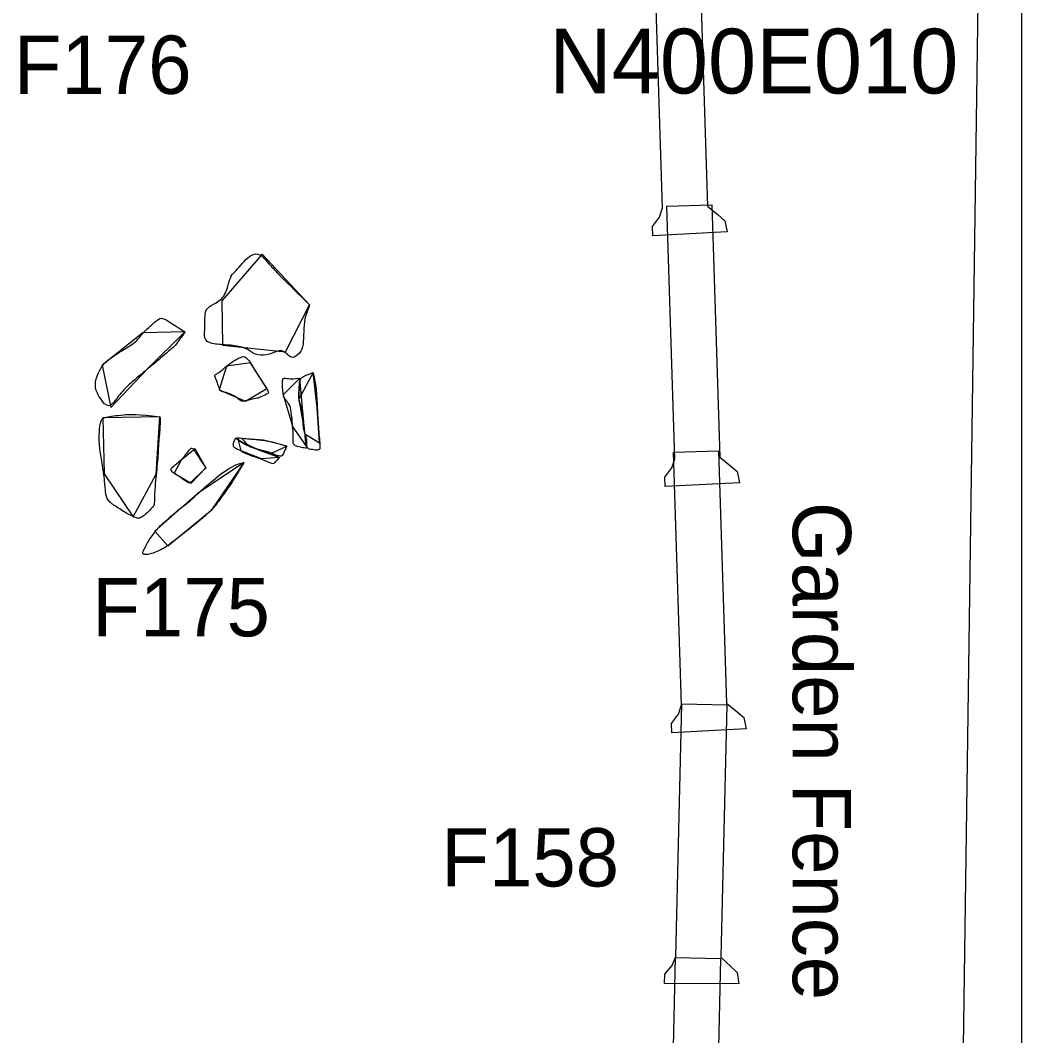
# Model space of a CAD drawing. Extents: x -29.4 to 22.1, y 358.8 to 440.
# Drawn here: x 2.27 to 10, y 391.94 to 399.78 of the extents above; entities that cross this region are included whole.
import ezdxf

# ---------------------------------------------------------------- set-up
doc = ezdxf.new("R2010")
doc.units = 0
for name, color, linetype in [('Feature Labels', 7, 'Continuous'), ('Garden Fence', 7, 'Continuous'), ('Modern Pipe', 7, 'Continuous'), ('Quadrat ID', 7, 'Continuous'), ('Quadrat Lines', 7, 'Continuous'), ('Stone', 7, 'Continuous'), ('Text', 7, 'Continuous')]:
    doc.layers.add(name, color=color, linetype=linetype)

msp = doc.modelspace()

# ---------------------------------------------------------------- linework, layer by layer
at = {"layer": 'Garden Fence'}
msp.add_lwpolyline([(9.3991, 418.2415), (9.2845, 405.853), (9.7427, 405.7957), (9.4563, 385.2551), (9.1413, 385.2551), (9.0841, 380.0001)], dxfattribs=at)
at = {"layer": 'Modern Pipe'}
for points in [[(7.656, 398.2791), (7.7076, 398.235), (7.7256, 398.1491), (7.1504, 398.119), (7.1495, 398.1911), (7.2036, 398.2627), (7.2264, 398.3334), (7.1634, 400.2839), (7.511, 400.2951), (7.5739, 398.346)], [(7.7517, 396.342), (7.8032, 396.2978), (7.8212, 396.2119), (7.2461, 396.1819), (7.2451, 396.2539), (7.2992, 396.3255), (7.322, 396.3963), (7.259, 398.3468), (7.6066, 398.358), (7.6695, 396.4089)], [(7.8026, 394.4418), (7.8542, 394.3977), (7.8721, 394.3117), (7.297, 394.2817), (7.2961, 394.3538), (7.3502, 394.4254), (7.373, 394.4961), (7.31, 396.4466), (7.6575, 396.4578), (7.7205, 394.5087)], [(7.7543, 392.4763), (7.8033, 392.4293), (7.8164, 392.3425), (7.2406, 392.3446), (7.2437, 392.4166), (7.3016, 392.4851), (7.3283, 392.5544), (7.3741, 394.5054), (7.7217, 394.4972), (7.676, 392.5476)], [(7.7072, 390.5165), (7.7562, 390.4696), (7.7693, 390.3828), (7.1934, 390.3848), (7.1965, 390.4569), (7.2545, 390.5253), (7.2812, 390.5947), (7.3269, 392.5456), (7.6746, 392.5375), (7.6289, 390.5879)]]:
    msp.add_lwpolyline(points, close=True, dxfattribs=at)
at = {"layer": 'Quadrat Lines'}
for p, q in [((10, 390), (10, 400)), ((4.1348, 397.977), (3.8217, 397.6159)), ((4.5002, 397.5853), (4.1348, 397.977)), ((3.8217, 397.6159), (3.8267, 397.275)), ((4.314, 397.223), (4.5002, 397.5853)), ((3.2122, 397.3696), (2.8986, 397.1186)), ((3.5377, 397.3755), (3.2122, 397.3696)), ((3.2486, 397.0909), (3.5377, 397.3755)), ((3.8267, 397.275), (4.314, 397.223)), ((2.8986, 397.1186), (2.9653, 396.7925)), ((2.9653, 396.7925), (3.2486, 397.0909)), ((3.858, 397.1116), (3.8023, 396.9287)), ((4.0434, 397.1372), (3.858, 397.1116)), ((4.1697, 396.9396), (4.0434, 397.1372)), ((4.4255, 397.02), (4.2956, 396.8893)), ((4.5274, 397.0621), (4.416, 396.8563)), ((4.4469, 396.7581), (4.4255, 397.02)), ((4.5598, 396.7911), (4.5274, 397.0621)), ((4.0055, 396.8425), (4.1697, 396.9396)), ((3.8023, 396.9287), (4.0055, 396.8425)), ((4.2956, 396.8893), (4.3705, 396.6412)), ((4.416, 396.8563), (4.4636, 396.5885)), ((4.5761, 396.5198), (4.5598, 396.7911)), ((3.3448, 396.7217), (2.9023, 396.7116)), ((2.9023, 396.7116), (2.9132, 396.2795)), ((3.3165, 396.2767), (3.3448, 396.7217)), ((4.474, 396.4947), (4.4469, 396.7581)), ((4.3705, 396.6412), (4.474, 396.4947)), ((3.972, 396.459), (3.9506, 396.5395)), ((3.9506, 396.5395), (4.1061, 396.4665)), ((4.1453, 396.54), (3.9773, 396.5532)), ((3.9773, 396.5532), (4.0351, 396.4902)), ((4.3244, 396.4951), (4.1453, 396.54)), ((4.4636, 396.5885), (4.5761, 396.5198)), ((3.6154, 396.4725), (3.5093, 396.3858)), ((3.6988, 396.3264), (3.6154, 396.4725)), ((4.0351, 396.4902), (4.2057, 396.4406)), ((4.1061, 396.4665), (4.2668, 396.4064)), ((4.2057, 396.4406), (4.3244, 396.4951)), ((3.5093, 396.3858), (3.4538, 396.2849)), ((4.1287, 396.3971), (3.972, 396.459)), ((4.2668, 396.4064), (4.1287, 396.3971)), ((3.5847, 396.2087), (3.6988, 396.3264)), ((3.9946, 396.3691), (3.6352, 396.129)), ((3.7483, 396.0045), (3.9946, 396.3691)), ((2.9132, 396.2795), (3.1369, 395.9493)), ((3.1369, 395.9493), (3.3165, 396.2767)), ((3.4538, 396.2849), (3.5847, 396.2087)), ((3.6352, 396.129), (3.3049, 395.8379)), ((3.406, 395.7251), (3.7483, 396.0045)), ((3.3049, 395.8379), (3.406, 395.7251))]:
    msp.add_line(p, q, dxfattribs=at)
at = {"layer": 'Stone'}
for points in [[(4.5002, 397.5853), (4.3086, 397.7724), (4.1782, 397.9063), (4.1181, 397.9869), (4.05, 397.9744), (3.9945, 397.9233), (3.9434, 397.8575), (3.8992, 397.8224), (3.8765, 397.7645), (3.8482, 397.642), (3.7518, 397.5841), (3.6962, 397.5569), (3.6905, 397.4831), (3.6928, 397.3901), (3.6826, 397.305), (3.7643, 397.2778), (3.8958, 397.2755), (4.0092, 397.2551), (4.0591, 397.2086), (4.143, 397.187), (4.2405, 397.2222), (4.2836, 397.2426), (4.3426, 397.1882), (4.3755, 397.1678), (4.4413, 397.2267), (4.4537, 397.2937), (4.4549, 397.4071), (4.4673, 397.5024), (4.4787, 397.5217), (4.5002, 397.5853), (4.5002, 397.5853), (4.5002, 397.5853)], [(3.5377, 397.3755), (3.4285, 397.4449), (3.3634, 397.4953), (3.3224, 397.469), (3.251, 397.4049), (3.2048, 397.3608), (3.1628, 397.2946), (3.0294, 397.2211), (2.9318, 397.1517), (2.8982, 397.1181), (2.8551, 397.0351), (2.8362, 396.949), (2.8835, 396.8544), (2.9517, 396.783), (2.9958, 396.8439), (3.0693, 396.9406), (3.1954, 397.0456), (3.3382, 397.1633), (3.4631, 397.2694), (3.4831, 397.3009), (3.5377, 397.3755), (3.5377, 397.3755), (3.5377, 397.3755)], [(4.1697, 396.9396), (4.0904, 397.058), (4.0387, 397.1462), (4.0022, 397.1928), (3.9569, 397.179), (3.8763, 397.1279), (3.8152, 397.0712), (3.7793, 397.0504), (3.7654, 397.0448), (3.7717, 397.0246), (3.7938, 396.9698), (3.8089, 396.9207), (3.8215, 396.9144), (3.8863, 396.9024), (3.9436, 396.8652), (3.9795, 396.8331), (4.0116, 396.8457), (4.0771, 396.8608), (4.1099, 396.8652), (4.164, 396.8936), (4.1892, 396.9036), (4.1697, 396.9396), (4.1697, 396.9396), (4.1697, 396.9396)], [(4.4255, 397.02), (4.383, 397.014), (4.331, 397.014), (4.2925, 397.0226), (4.2906, 396.9947), (4.2925, 396.9312), (4.2974, 396.883), (4.306, 396.8647), (4.3378, 396.8233), (4.3551, 396.8012), (4.3628, 396.7136), (4.3695, 396.6481), (4.3753, 396.5692), (4.3724, 396.523), (4.3743, 396.5076), (4.3955, 396.4941), (4.4379, 396.4835), (4.4828, 396.477), (4.4766, 396.4867), (4.4767, 396.5173), (4.4787, 396.5468), (4.4666, 396.5833), (4.4546, 396.6134), (4.4522, 396.6441), (4.4483, 396.7175), (4.4469, 396.7577), (4.4402, 396.7849), (4.4274, 396.8161), (4.4171, 396.8502), (4.4148, 396.8872), (4.4212, 396.9429), (4.4227, 396.9755), (4.4217, 397.0053), (4.4255, 397.02), (4.4255, 397.02), (4.4255, 397.02)], [(4.5274, 397.0621), (4.4677, 397.039), (4.4253, 397.0197), (4.4225, 396.9832), (4.4186, 396.9215), (4.4148, 396.8676), (4.4253, 396.8214), (4.4446, 396.7704), (4.4484, 396.6876), (4.4523, 396.6433), (4.4581, 396.6), (4.4735, 396.5701), (4.4773, 396.521), (4.4764, 396.4873), (4.486, 396.4739), (4.5341, 396.4642), (4.5832, 396.4614), (4.5803, 396.5008), (4.5649, 396.6655), (4.5591, 396.8031), (4.5504, 396.9639), (4.5274, 397.0621), (4.5274, 397.0621), (4.5274, 397.0621)], [(3.3448, 396.7217), (3.1717, 396.741), (3.0576, 396.74), (2.9114, 396.7141), (2.8877, 396.7055), (2.8737, 396.6012), (2.8759, 396.4849), (2.8974, 396.3677), (2.92, 396.2149), (2.9232, 396.1374), (2.9361, 396.0728), (3.0082, 396.0255), (3.105, 395.9631), (3.1609, 395.9394), (3.177, 395.934), (3.2071, 395.947), (3.2588, 395.99), (3.2932, 396.0309), (3.3007, 396.0406), (3.3018, 396.0664), (3.3029, 396.1729), (3.3265, 396.3644), (3.333, 396.514), (3.347, 396.6593), (3.3448, 396.7217), (3.3448, 396.7217), (3.3448, 396.7217)], [(4.2668, 396.4064), (4.2435, 396.3786), (4.2262, 396.3522), (4.1863, 396.3699), (4.1011, 396.4046), (4.0193, 396.4301), (3.9526, 396.4669), (3.9067, 396.4907), (3.9089, 396.5063), (3.9163, 396.5375), (3.9274, 396.5592), (3.9378, 396.5495), (3.9542, 396.5371), (3.9747, 396.5228), (4.0004, 396.5068), (4.0314, 396.4918), (4.0812, 396.474), (4.1359, 396.4588), (4.1787, 396.4495), (4.2052, 396.4408), (4.2219, 396.4321), (4.2466, 396.4163), (4.2614, 396.4083), (4.2668, 396.4064), (4.2668, 396.4064), (4.2668, 396.4064)], [(4.3244, 396.4951), (4.2058, 396.5327), (4.0712, 396.5475), (3.9608, 396.5565), (3.9266, 396.5622), (3.9574, 396.5349), (4.0318, 396.4916), (4.0764, 396.4756), (4.1539, 396.4548), (4.2179, 396.4344), (4.2824, 396.408), (4.2967, 396.4314), (4.3244, 396.4951), (4.3244, 396.4951), (4.3244, 396.4951)], [(3.6988, 396.3264), (3.6346, 396.4221), (3.5988, 396.4837), (3.5833, 396.4794), (3.548, 396.4337), (3.514, 396.3906), (3.4606, 396.3488), (3.4179, 396.3135), (3.4485, 396.2881), (3.498, 396.257), (3.545, 396.2234), (3.5747, 396.2027), (3.6014, 396.2325), (3.6428, 396.2704), (3.6988, 396.3264), (3.6988, 396.3264), (3.6988, 396.3264)], [(3.9946, 396.3691), (3.9055, 396.3507), (3.7626, 396.2385), (3.6381, 396.1324), (3.5951, 396.0817), (3.4983, 396.014), (3.4153, 395.9387), (3.3462, 395.8803), (3.2817, 395.8065), (3.2279, 395.7096), (3.1987, 395.6528), (3.2632, 395.6558), (3.3662, 395.6958), (3.4507, 395.7619), (3.6151, 395.888), (3.7058, 395.9679), (3.7595, 396.0156), (3.8318, 396.117), (3.9101, 396.2262), (3.9946, 396.3691), (3.9946, 396.3691), (3.9946, 396.3691)]]:
    msp.add_open_spline(points, degree=3, dxfattribs=at)

# ---------------------------------------------------------------- texts
at = {"layer": 'Feature Labels'}
for s, p in [('F176', (2.2166, 399.2141)), ('F175', (2.8221, 395.0255)), ('F158', (5.5185, 393.0943))]:
    msp.add_text(s, height=0.45, dxfattribs=at).set_placement(p)
at = {"layer": 'Quadrat ID'}
msp.add_text('N400E010', height=0.5, dxfattribs=at).set_placement((6.3507, 399.2171))
at = {"layer": 'Text'}
msp.add_text('Garden Fence', height=0.45, rotation=270, dxfattribs=at).set_placement((8.2318, 396.0636))

doc.saveas('drawing.dxf')
